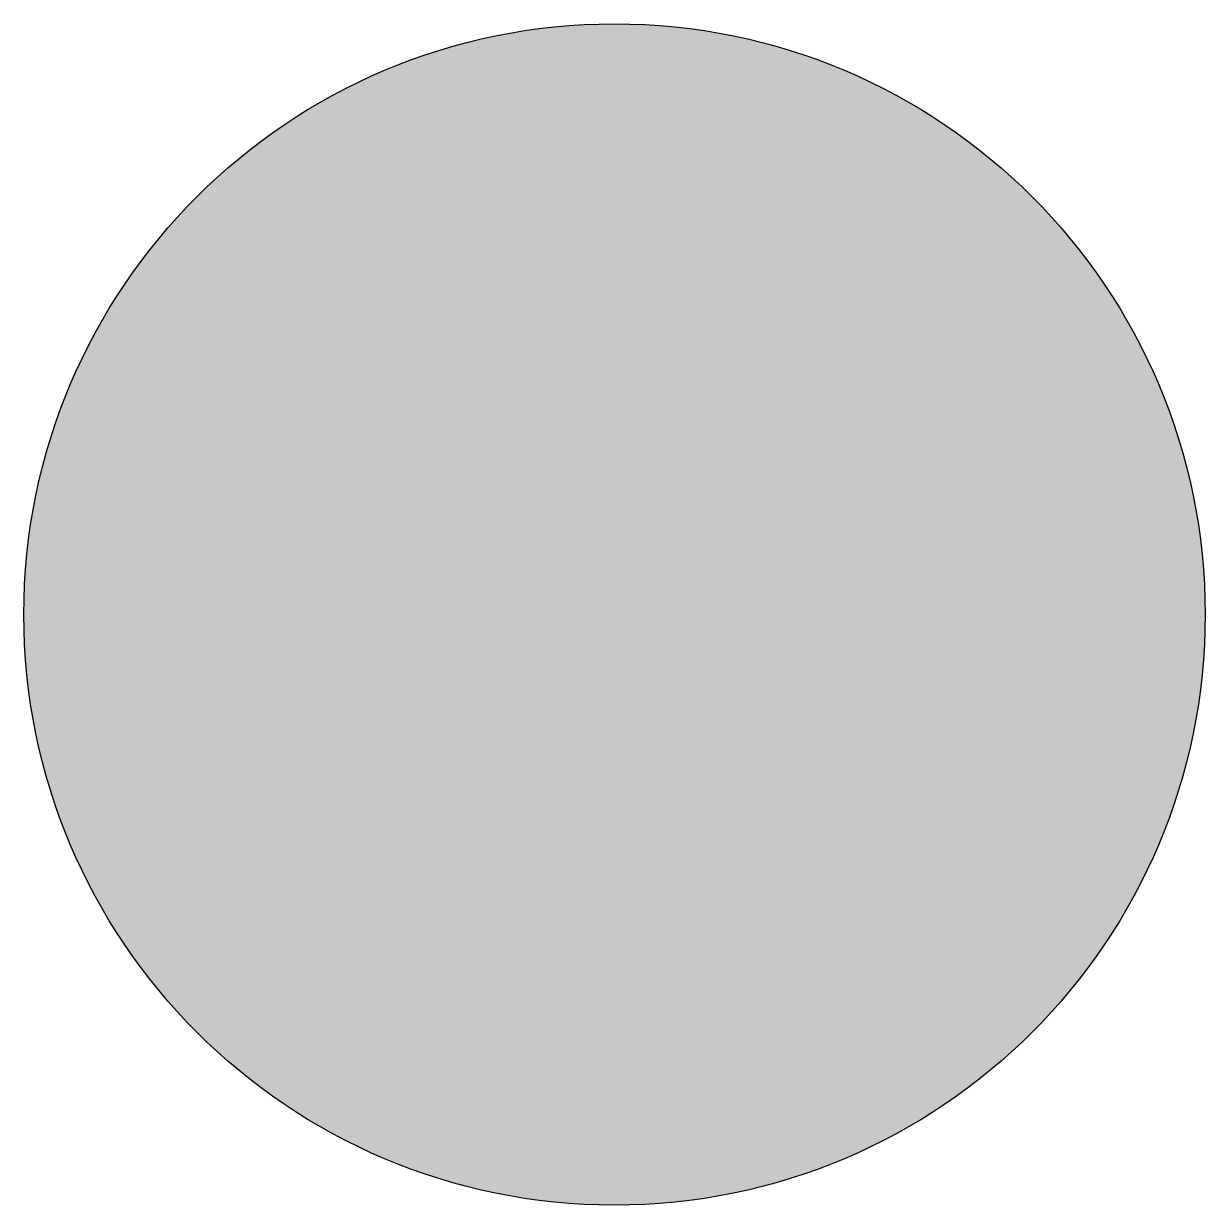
# Model space of a CAD drawing. Header units: millimetres. Extents: x -80 to 80, y -80 to 80.
import ezdxf

# ---------------------------------------------------------------- set-up
doc = ezdxf.new("R2010")
doc.units = ezdxf.units.MM

msp = doc.modelspace()

# ---------------------------------------------------------------- hatches: boundary and pattern name
at = {"linetype": 'ByBlock', "lineweight": -2}
h = msp.add_hatch(color=0, dxfattribs=at)
h.dxf.hatch_style = 1
edge = h.paths.add_edge_path()
edge.add_arc((0, 0), 80, 0, 360)

# ---------------------------------------------------------------- linework, layer by layer
at = {"color": 0, "linetype": 'ByBlock', "lineweight": -2, "transparency": 33554687}
msp.add_circle((0, 0), 80, dxfattribs=at)

doc.saveas('drawing.dxf')
